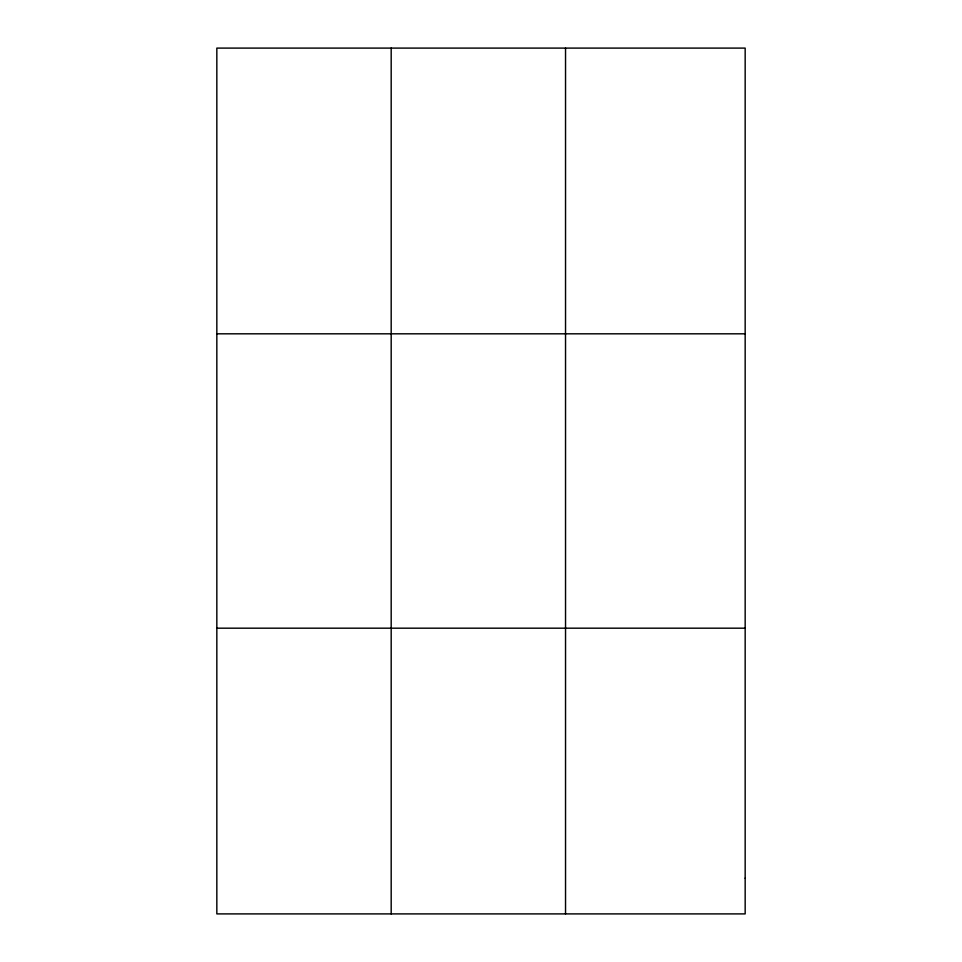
<?xml version="1.0" encoding="UTF-8"?>
<svg xmlns="http://www.w3.org/2000/svg" width="962" height="962" viewBox="0 0 962 962"><rect width="100%" height="100%" fill="white"/><g stroke="black" fill="none" stroke-linecap="round" stroke-linejoin="round"><path stroke-width="1.44" d="M391.185 48.1L391.185 913.9M565.536 48.1L565.536 913.9M216.835 333.814L745.165 333.814M216.835 628.186L745.165 628.186M745.165 878.186L745.165 913.9L216.835 913.9L216.835 48.1L745.165 48.1L745.165 878.186"/></g></svg>
